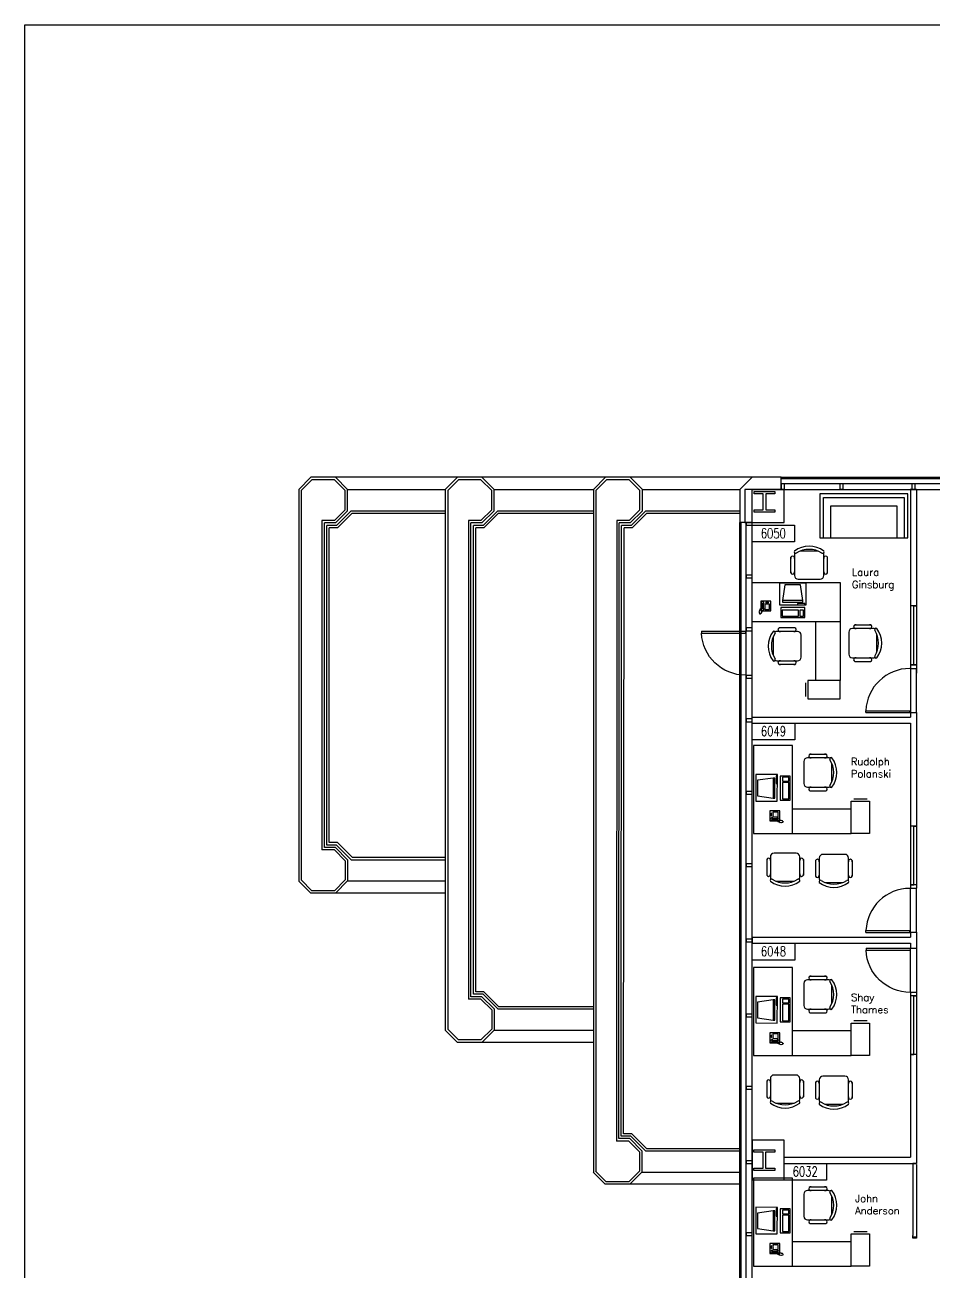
# Model space of a CAD drawing. Header units: inches. Extents: x 619 to 14864, y 611 to 3754.
# Drawn here: x 619 to 1362, y 2735 to 3754 of the extents above; entities that cross this region are included whole.
import ezdxf
from ezdxf.enums import TextEntityAlignment as Align

# ---------------------------------------------------------------- set-up
doc = ezdxf.new("R2010")
doc.units = ezdxf.units.IN
doc.header["$MEASUREMENT"] = 0
doc.layers.get('0').update_dxf_attribs({"linetype": 'CONTINUOUS'})
for name, color, linetype in [('CHAIRS', 4, 'CONTINUOUS'), ('CPU', 6, 'CONTINUOUS'), ('E-B-FURR', 6, 'CONTINUOUS'), ('E-B-GLAZ', 8, 'CONTINUOUS'), ('E-B-MULL', 8, 'CONTINUOUS'), ('E-B-SHEL', 2, 'CONTINUOUS'), ('E-C-HEAD', 5, 'CONTINUOUS'), ('E-F-DOOR', 3, 'CONTINUOUS'), ('E-F-SILL', 8, 'CONTINUOUS'), ('E-F-TERR', 4, 'CONTINUOUS'), ('E-S-COLM', 8, 'CONTINUOUS'), ('EMPLOYEE', 1, 'CONTINUOUS'), ('Frame', 10, 'CONTINUOUS'), ('FURNITURE', 3, 'CONTINUOUS'), ('PANELS_201', 6, 'CONTINUOUS'), ('PHONES', 4, 'CONTINUOUS'), ('RMNUM', 40, 'CONTINUOUS')]:
    doc.layers.add(name, color=color, linetype=linetype)
doc.styles.add('ARCHITXT', font='simplex.shx')
doc.styles.add('ROMANS', font='romans', dxfattribs={"width": 0.75, "height": 8})

# ---------------------------------------------------------------- blocks, each defined once
blk = doc.blocks.new('DR-36')
for p, q in [((0, 36), (0, 0)), ((0, 36), (1.5, 36)), ((1.5, 36), (1.5, 0)), ((0, 0), (1.5, 0))]:
    blk.add_line(p, q)
blk.add_arc((0, 0), 36, 0, 87.6141)
blk = doc.blocks.new('RMNUM')
at = {"layer": 'RMNUM'}
blk.add_lwpolyline([(-16.33354, 6.674702), (18.388073, 6.674702), (18.388073, -6.982766), (-16.33354, -6.982766), (-16.33354, 6.674702)], dxfattribs=at)
at = {"layer": 'RMNUM', "style": 'ROMANS', "width": 0.75}
blk.add_attdef('NUMBER', text='', height=8, dxfattribs=at).set_placement((1.027267, 0.114097), align=Align.MIDDLE_CENTER)
blk = doc.blocks.new('RECTANG')
for p, q in [((1, 1), (0, 1)), ((0, 1), (0, 0)), ((1, 0), (1, 1)), ((0, 0), (1, 0))]:
    blk.add_line(p, q)
blk = doc.blocks.new('FNPHONE')
for p, q in [((-9.1, 0.2), (-9.7, 0)), ((-8.9, 0.6), (-9.5, 0.4)), ((-8.7, 1), (-9.3, 0.8)), ((-8.5, 1.4), (-9.1, 1.2)), ((-8.3, 1.8), (-8.9, 1.6)), ((-7.1, 0.6), (-7.5, -0.6)), ((-7.3, 6.5), (-7.3, 1.5)), ((-6.3, 6.5), (-6.3, 1.5)), ((-3.9, 4.8), (-3.9, 4.8)), ((-3.9, 3.9), (-3.9, 3.9)), ((-3.9, 3), (-3.9, 3)), ((-3.9, 2), (-3.9, 2)), ((-2.9, 4.8), (-2.9, 4.8)), ((-2.9, 3.9), (-2.9, 3.9)), ((-2.9, 3), (-2.9, 3)), ((-2.9, 2), (-2.9, 2)), ((-2, 4.8), (-2, 4.8)), ((-2, 3.9), (-2, 3.9)), ((-2, 3), (-2, 3)), ((-2, 2), (-2, 2)), ((-9.3, -0.2), (-9.9, -0.4)), ((-9.3, -0.6), (-9.9, -0.8)), ((-9.3, -1), (-9.9, -1.2)), ((-9.3, -1.4), (-9.9, -1.6)), ((-9.1, -1.8), (-9.7, -2)), ((-8.9, -2.2), (-9.5, -2.4)), ((-8.4, -2.5), (-9, -2.7)), ((-7.9, -2), (-8.5, -2.2)), ((-7.7, -1.6), (-8.3, -1.8)), ((-7.5, -1.2), (-8.1, -1.4)), ((-7.3, -0.8), (-7.9, -1))]:
    blk.add_line(p, q)
for centre, start, end in [((-6.8, 6.5), 298.4915, 241.5085), ((-6.8, 1.5), 118.4915, 61.5085)]:
    blk.add_arc(centre, 1.05, start, end)
for p, xscale, yscale, zscale in [((-8.2, 0), 8.20528234483245, 8.104073169521023, 8.20528234483245), ((-4.8, 1.3), 3.75, 4.375, 3.75), ((-4, 6.7), 2.03125, 0.46875, 2.03125)]:
    blk.add_blockref('RECTANG', p, dxfattribs=dict(xscale=xscale, yscale=yscale, zscale=zscale))
blk = doc.blocks.new('DESK3')
for p, q in [((72, 0), (0, 0)), ((0, 0), (0, -80)), ((72, -32), (72, 0)), ((0, -32), (72, -32)), ((20, -80), (20, -32)), ((0, -80), (20, -80))]:
    blk.add_line(p, q)
blk = doc.blocks.new('FC15X27A')
for p, q in [((7.53125, 0), (-7.53125, 0)), ((-7.53125, 0), (-7.53125, -26.5)), ((7.53125, -26.5), (7.53125, 0)), ((-7.53125, -26.5), (7.53125, -26.5)), ((-5.53125, -28.5), (5.53125, -28.5))]:
    blk.add_line(p, q)
blk = doc.blocks.new('IBMAT', base_point=(61, 306))
for p, q in [((75, 307), (75, 306)), ((81, 307), (75, 307)), ((81, 306), (81, 307))]:
    blk.add_line(p, q)
at = {"xscale": 21, "yscale": 17, "zscale": 21}
blk.add_blockref('RECTANG', (61, 306), dxfattribs=at)
blk = doc.blocks.new('KEYBOARD', base_point=(60, 294))
for p, xscale, yscale, zscale in [((60, 294), 19, 8, 19), ((61, 295), 13, 5, 13), ((75, 295), 3, 5, 3)]:
    blk.add_blockref('RECTANG', p, dxfattribs=dict(xscale=xscale, yscale=yscale, zscale=zscale))
blk = doc.blocks.new('COMPUTER')
for p, q in [((-6.6, 16.2), (-8.5, 3.5)), ((6.1, 16.2), (-6.6, 16.2)), ((8, 3.5), (6.1, 16.2)), ((-8.5, 3.5), (-8.5, 2)), ((8, 3.5), (-8.5, 3.5)), ((-8.5, 2), (8, 2)), ((8, 2), (8, 3.5))]:
    blk.add_line(p, q)
at = {"xscale": 1.033846153846154, "yscale": 1.033846153846154, "zscale": 1.033846153846154}
for name, p in [('IBMAT', (-10.9, 0)), ('KEYBOARD', (-10, -10.5))]:
    blk.add_blockref(name, p, dxfattribs=at)
blk = doc.blocks.new('CHAIR7')
for p, q in [((20, 12), (3, 12)), ((5.1, 15), (17.9, 15)), ((0, 9), (0, -9)), ((23, -7.4), (23, 7.4)), ((3, -12), (20, -12)), ((5.1, -15), (17.9, -15))]:
    blk.add_line(p, q)
for centre, radius, start, end in [((3, 9), 3, 90, 180), ((5.6, 13.5), 1.56, 73.7398, 286.2602), ((17.4, 13.5), 1.56, 253.7398, 106.2602), ((20, 9), 3, 62.4156, 90), ((22.3, 11.1), 1.1, 53.3099, 212.0274), ((4.8, 0), 19.6, 327.5758, 32.4242), ((7, 0), 20, 323.1301, 36.8699), ((3, -9), 3, 180, 270), ((5.6, -13.5), 1.56, 73.7398, 286.2602), ((17.4, -13.5), 1.56, 253.7398, 106.2602), ((20, -9), 3, 270, 297.5844), ((22.3, -11.1), 1.1, 147.9726, 306.6901)]:
    blk.add_arc(centre, radius, start, end)
blk = doc.blocks.new('SOFA2')
for p, q in [((-36, 0), (-36, -36)), ((36, 0), (-36, 0)), ((36, -36), (36, 0)), ((-33, -36), (-33, -3)), ((-33, -3), (33, -3)), ((-27, -36), (-27, -10)), ((-27, -10), (27, -10)), ((27, -10), (27, -36)), ((33, -3), (33, -36)), ((-36, -36), (36, -36))]:
    blk.add_line(p, q)

msp = doc.modelspace()

# ---------------------------------------------------------------- linework, layer by layer
at = {"layer": 'E-B-FURR'}
for p, q in [((1238, 3374), (1570, 3374)), ((1348.5, 3374), (1343.4, 3374)), ((1343.5, 3374), (1343.5, 3224)), ((1348.5, 3374), (1348.5, 3224)), ((1214.1, 2716), (1214.1, 3347)), ((1343.5, 3230.8), (1348.5, 3230.8)), ((1343.5, 3227.8), (1348.5, 3227.8)), ((1343.5, 3191.8), (1343.5, 3188)), ((1343.5, 3191.8), (1348.5, 3191.8)), ((1348.5, 3191.8), (1348.5, 3048.1)), ((1214.1, 3188), (1343.5, 3188)), ((1214.1, 3182.9), (1214.1, 3187.9)), ((1214.1, 3183), (1343.5, 3183)), ((1343.5, 3183), (1343.5, 3048.1)), ((1343.5, 3048.1), (1348.5, 3048.1)), ((1214.1, 3008), (1343.5, 3008)), ((1214.1, 3007.9), (1214.1, 3002.9)), ((1343.5, 3012.1), (1348.5, 3012.1)), ((1343.5, 3012.1), (1343.5, 3008)), ((1348.5, 3012.1), (1348.5, 2999.1)), ((1214.1, 3003), (1343.5, 3003)), ((1343.5, 3003), (1343.5, 2999.1)), ((1343.5, 2999.1), (1348.5, 2999.1)), ((1343.4, 2963.1), (1348.4, 2963.1)), ((1343.5, 2963.1), (1343.5, 2828)), ((1343.5, 2963.1), (1348.5, 2963.1)), ((1348.5, 2963.1), (1348.5, 2823)), ((1240.1, 2828), (1343.5, 2828)), ((1240.1, 2823), (1348.5, 2823)), ((1214.1, 2809.7), (1240.1, 2809.7))]:
    msp.add_line(p, q, dxfattribs=at)
msp.add_lwpolyline([(1240.1, 3374), (1208.1, 3374), (1208.1, 3347), (1240.1, 3347)], close=True, dxfattribs=at)
for points in [[(1240.1, 2842), (1214.1, 2842), (1214.1, 2809.7)], [(1240.1, 2809.7), (1240.1, 2842)]]:
    msp.add_lwpolyline(points, dxfattribs=at)
at = {"layer": 'E-B-GLAZ'}
for p, q in [((1238, 3384), (1570, 3384)), ((1238, 3383), (1570, 3383)), ((1238, 3379), (1570, 3379)), ((1204, 2716), (1204, 3347.1)), ((1205, 2716), (1205, 3347.1)), ((1209, 2716), (1209, 3347)), ((1204, 2806), (1104, 2806))]:
    msp.add_line(p, q, dxfattribs=at)
for points in [[(1348.5, 3230.8), (1343.5, 3230.8), (1346.2, 3230.8), (1346.2, 3278.8), (1348.5, 3278.8), (1343.5, 3278.8)], [(1348.5, 3050.9), (1343.5, 3050.9), (1346.2, 3050.9), (1346.2, 3098.9), (1348.5, 3098.9), (1343.5, 3098.9)], [(1348.5, 2912.1), (1343.5, 2912.1), (1346.2, 2912.1), (1346.2, 2960.1), (1348.5, 2960.1), (1343.5, 2960.1)]]:
    msp.add_lwpolyline(points, dxfattribs=at)
at = {"layer": 'E-B-MULL'}
for points in [[(1240.1, 3379), (1240.1, 3374), (1237.9, 3374), (1237.9, 3379)], [(1288.2, 3379), (1288.2, 3374), (1286, 3374), (1286, 3379)], [(1347.2, 3379), (1347.2, 3374), (1345, 3374), (1345, 3379)], [(1209, 3344.8), (1214, 3344.8), (1214, 3347), (1209, 3347)], [(1209, 3301.8), (1214, 3301.8), (1214, 3304), (1209, 3304)], [(1209, 3258.5), (1214, 3258.5), (1214, 3260.8), (1209, 3260.8)], [(1209, 3219.8), (1214, 3219.8), (1214, 3222), (1209, 3222)], [(1209, 3184.2), (1214, 3184.2), (1214, 3186.4), (1209, 3186.4)], [(1209, 3124.9), (1214, 3124.9), (1214, 3127.1), (1209, 3127.1)], [(1209, 3065.7), (1214, 3065.7), (1214, 3067.9), (1209, 3067.9)], [(1209, 3004.3), (1214, 3004.3), (1214, 3006.5), (1209, 3006.5)], [(1209, 2942.8), (1214, 2942.8), (1214, 2945), (1209, 2945)], [(1209, 2883.6), (1214, 2883.6), (1214, 2885.9), (1209, 2885.9)], [(1209, 2822.9), (1214, 2822.9), (1214, 2825.2), (1209, 2825.2)], [(1209, 2764.1), (1214, 2764.1), (1214, 2766.3), (1209, 2766.3)]]:
    msp.add_lwpolyline(points, close=True, dxfattribs=at)
at = {"layer": 'E-B-SHEL'}
for p, q in [((1214, 3384), (1204, 3374)), ((1237.7, 3384), (1213.7, 3384)), ((1237.7, 3374), (1237.7, 3384)), ((1204, 3374), (1204, 3347.1)), ((1238, 3374), (1210, 3374)), ((1238, 3374), (1210.4, 3374)), ((1214, 3347.1), (1214, 3374)), ((1214, 3374), (1240.2, 3374)), ((1214, 3347.1), (1204, 3347.1))]:
    msp.add_line(p, q, dxfattribs=at)
at = {"layer": 'E-C-HEAD'}
for p, q in [((1209, 3222.4), (1209, 3258.4)), ((1343.5, 3227.4), (1343.5, 3191.4)), ((1348.5, 3191.4), (1348.5, 3227.4)), ((1343.4, 3047.8), (1343.4, 3011.8)), ((1348.4, 3011.8), (1348.4, 3047.8)), ((1343.5, 2962.9), (1343.5, 2998.9)), ((1348.5, 2998.9), (1348.5, 2962.9))]:
    msp.add_line(p, q, dxfattribs=at)
at = {"layer": 'E-F-SILL'}
msp.add_lwpolyline([(1214, 2819), (1214, 2819), (1214, 2819)], dxfattribs=at)
at = {"layer": 'E-F-TERR'}
for p, q in [((843, 3374.1), (852.9, 3384)), ((852.9, 3384), (843, 3374.1)), ((872.9, 3384), (852.9, 3384)), ((872.9, 3384), (852.9, 3384)), ((863.4, 3384), (852.9, 3384)), ((974.2, 3384), (868.6, 3384)), ((883, 3374), (873, 3384)), ((962.9, 3374.1), (972.9, 3384)), ((972.9, 3384), (962.9, 3374.1)), ((983.4, 3384), (972.9, 3384)), ((992.9, 3384), (972.9, 3384)), ((992.9, 3384), (972.9, 3384)), ((1214, 3384), (988.5, 3384)), ((1002.9, 3374), (992.9, 3384)), ((1094.1, 3384), (1084.2, 3374.1)), ((1084.2, 3374.1), (1094.1, 3384)), ((1114.1, 3384), (1094.1, 3384)), ((1114.1, 3384), (1094.1, 3384)), ((1104.6, 3384), (1094.1, 3384)), ((1124.2, 3374), (1114.2, 3384)), ((843, 3374.1), (843, 3053.9)), ((853.8, 3382), (845, 3373.2)), ((845, 3373.2), (845, 3054.8)), ((872.2, 3382), (853.8, 3382)), ((881, 3373.2), (872.2, 3382)), ((881, 3357.5), (881, 3373.2)), ((883, 3374), (962.9, 3374)), ((883, 3356.7), (883, 3374)), ((962.9, 3374.1), (962.9, 2931.9)), ((973.7, 3382), (964.9, 3373.2)), ((964.9, 3373.2), (964.9, 2932.8)), ((992.1, 3382), (973.7, 3382)), ((1000.9, 3373.2), (992.1, 3382)), ((1000.9, 3357.5), (1000.9, 3373.2)), ((1002.9, 3374), (1084.2, 3374)), ((1002.9, 3356.7), (1002.9, 3374)), ((1084.2, 3374.1), (1084.2, 2815.6)), ((1094.9, 3382), (1086.2, 3373.2)), ((1086.2, 3373.2), (1086.2, 2816.4)), ((1113.3, 3382), (1094.9, 3382)), ((1122.2, 3373.2), (1113.3, 3382)), ((1122.2, 3357.5), (1122.2, 3373.2)), ((1124.2, 3374), (1204, 3374)), ((1124.2, 3356.7), (1124.2, 3374)), ((872.2, 3348.7), (881, 3357.5)), ((873, 3346.7), (883, 3356.7)), ((873.8, 3344.7), (885.8, 3356.7)), ((874.7, 3342.7), (886.7, 3354.7)), ((885.8, 3356.7), (962.9, 3356.7)), ((886.7, 3354.7), (962.9, 3354.7)), ((992.1, 3348.7), (1000.9, 3357.5)), ((992.9, 3346.7), (1002.9, 3356.7)), ((993.8, 3344.7), (1005.8, 3356.7)), ((994.6, 3342.7), (1006.6, 3354.7)), ((1005.8, 3356.7), (1084.2, 3356.7)), ((1006.6, 3354.7), (1084.2, 3354.7)), ((1113.3, 3348.7), (1122.2, 3357.5)), ((1114.2, 3346.7), (1124.2, 3356.7)), ((1115, 3344.7), (1127, 3356.7)), ((1115.8, 3342.7), (1127.8, 3354.7)), ((1127, 3356.7), (1204, 3356.7)), ((1127.8, 3354.7), (1204, 3354.7)), ((862, 3348.7), (862, 3079.3)), ((872.2, 3348.7), (862, 3348.7)), ((864, 3081.3), (864, 3346.7)), ((873, 3346.7), (864, 3346.7)), ((866, 3083.3), (866, 3344.7)), ((873.8, 3344.7), (866, 3344.7)), ((868, 3085.3), (868, 3342.7)), ((874.7, 3342.7), (868, 3342.7)), ((982, 3348.7), (982, 2957.3)), ((992.1, 3348.7), (982, 3348.7)), ((983.9, 2959.3), (983.9, 3346.7)), ((992.9, 3346.7), (983.9, 3346.7)), ((985.9, 2961.3), (985.9, 3344.7)), ((993.8, 3344.7), (985.9, 3344.7)), ((987.9, 2963.3), (987.9, 3342.7)), ((994.6, 3342.7), (987.9, 3342.7)), ((1103.2, 3348.7), (1102.9, 2841.3)), ((1113.3, 3348.7), (1103.2, 3348.7)), ((1104.8, 2843.3), (1105.2, 3346.7)), ((1114.2, 3346.7), (1105.2, 3346.7)), ((1106.8, 2845.3), (1107.2, 3344.7)), ((1115, 3344.7), (1107.2, 3344.7)), ((1108.8, 2847.3), (1109.2, 3342.7)), ((1115.8, 3342.7), (1109.2, 3342.7)), ((872.2, 3079.3), (862, 3079.3)), ((873, 3081.3), (864, 3081.3)), ((873.8, 3083.3), (866, 3083.3)), ((874.7, 3085.3), (868, 3085.3)), ((872.2, 3079.3), (881, 3070.5)), ((873, 3081.3), (883, 3071.3)), ((873.8, 3083.3), (885.8, 3071.3)), ((874.7, 3085.3), (886.7, 3073.3)), ((881, 3070.5), (881, 3054.8)), ((883, 3071.3), (883, 3054)), ((885.8, 3071.3), (962.9, 3071.3)), ((886.7, 3073.3), (962.9, 3073.3)), ((843, 3053.9), (852.9, 3044)), ((852.9, 3044), (843, 3053.9)), ((853.8, 3046), (845, 3054.8)), ((881, 3054.8), (872.2, 3046)), ((883, 3054), (873, 3044)), ((883, 3054), (962.9, 3054)), ((872.9, 3044), (852.9, 3044)), ((872.9, 3044), (852.9, 3044)), ((863.4, 3044), (852.9, 3044)), ((872.2, 3046), (853.8, 3046)), ((962.9, 3044), (868.6, 3044)), ((992.1, 2957.3), (982, 2957.3)), ((992.9, 2959.3), (983.9, 2959.3)), ((993.8, 2961.3), (985.9, 2961.3)), ((994.6, 2963.3), (987.9, 2963.3)), ((992.1, 2957.3), (1000.9, 2948.5)), ((992.9, 2959.3), (1002.9, 2949.3)), ((993.8, 2961.3), (1005.8, 2949.3)), ((994.6, 2963.3), (1006.6, 2951.3)), ((1000.9, 2948.5), (1000.9, 2932.8)), ((1002.9, 2949.3), (1002.9, 2932)), ((1005.8, 2949.3), (1084.1, 2949.3)), ((1006.6, 2951.3), (1084.1, 2951.3)), ((972.9, 2922), (962.9, 2931.9)), ((973.7, 2924), (964.9, 2932.8)), ((1000.9, 2932.8), (992.1, 2924)), ((1002.9, 2932), (992.9, 2922)), ((1002.9, 2932), (1084.2, 2932)), ((992.9, 2922), (972.9, 2922)), ((992.9, 2922), (972.9, 2922)), ((992.1, 2924), (973.7, 2924)), ((1084.2, 2922), (988.5, 2922)), ((1113.8, 2843.3), (1104.8, 2843.3)), ((1114.7, 2845.3), (1106.8, 2845.3)), ((1115.5, 2847.3), (1108.8, 2847.3)), ((1113.8, 2843.3), (1123.8, 2833.3)), ((1114.7, 2845.3), (1126.7, 2833.3)), ((1115.5, 2847.3), (1127.5, 2835.3)), ((1113, 2841.3), (1102.9, 2841.3)), ((1113, 2841.3), (1121.8, 2832.5)), ((1123.8, 2833.3), (1123.8, 2816)), ((1126.7, 2833.3), (1205, 2833.3)), ((1127.5, 2835.3), (1205, 2835.3)), ((1121.8, 2832.5), (1121.8, 2816.8)), ((1093.7, 2806), (1083.8, 2815.9)), ((1094.6, 2808), (1085.8, 2816.7)), ((1121.8, 2816.8), (1113, 2808)), ((1123.8, 2816), (1113.8, 2806)), ((1123.8, 2816), (1205, 2816)), ((1113.7, 2806), (1093.7, 2806)), ((1113.7, 2806), (1093.7, 2806)), ((1113, 2808), (1094.6, 2808)), ((1205, 2806), (1109.4, 2806))]:
    msp.add_line(p, q, dxfattribs=at)
at = {"layer": 'E-S-COLM'}
for points in [[(1215.6, 3370.5), (1215.6, 3372.5), (1232.6, 3372.5), (1232.6, 3370.5), (1225.1, 3370.5), (1225.1, 3357.5), (1232.6, 3357.5), (1232.6, 3355.5), (1215.6, 3355.5), (1215.6, 3357.5), (1223.1, 3357.5), (1223.1, 3370.5)], [(1215.5, 2832.2), (1215.5, 2834.2), (1232.5, 2834.2), (1232.5, 2832.2), (1225, 2832.2), (1225, 2819.2), (1232.5, 2819.2), (1232.5, 2817.2), (1215.5, 2817.2), (1215.5, 2819.2), (1223, 2819.2), (1223, 2832.2)]]:
    msp.add_lwpolyline(points, close=True, dxfattribs=at)
at = {"layer": 'Frame', "lineweight": -3}
msp.add_lwpolyline([(619, 3753.9), (3563.1, 3753.9), (3563.1, 610.7), (619, 610.7)], close=True, dxfattribs=at)
at = {"layer": 'PANELS_201', "linetype": 'Continuous'}
for points in [[(1348.5, 2823), (1345.5, 2823), (1345.5, 2823.2), (1348.5, 2823.2), (1348.5, 2823)], [(1345.5, 2822), (1345.5, 2764)], [(1348.5, 2822), (1348.5, 2764)], [(1348.5, 2764), (1348.5, 2763), (1348.5, 2762), (1345.5, 2762), (1345.5, 2764)], [(1345.5, 2763), (1348.5, 2763)]]:
    msp.add_lwpolyline(points, dxfattribs=at)

# ---------------------------------------------------------------- block references
for p, values in [((1230.3, 3338.1), {'NUMBER': '6050'}), ((1230.4, 3176.3), {'NUMBER': '6049'}), ((1230.4, 2996.3), {'NUMBER': '6048'}), ((1256.4, 2816.3), {'NUMBER': '6032'})]:
    msp.add_blockref('RMNUM', p).add_auto_attribs(values)
at = {"layer": 'CHAIRS', "lineweight": -3}
for p, rotation in [((1260.6, 3300.7), 90), ((1254.1, 3246), 180), ((1240.9, 3076.7), 270), ((1280.9, 3075.7), 270), ((1240.9, 2895.3), 270), ((1280.9, 2894.4), 270)]:
    msp.add_blockref('CHAIR7', p, dxfattribs=dict(at, rotation=rotation))
for p in [(1293, 3248.4), (1256.3, 3142.6), (1256.3, 2961.2), (1256.3, 2788.8)]:
    msp.add_blockref('CHAIR7', p, dxfattribs=at)
at = {"layer": 'CPU', "lineweight": -3}
msp.add_blockref('COMPUTER', (1247.4, 3279.8), dxfattribs=at)
at = {"layer": 'CPU', "lineweight": -3, "rotation": 89.84054487573727}
for p in [(1234.6, 3130.1), (1234.6, 2948.7), (1234.6, 2776.3)]:
    msp.add_blockref('COMPUTER', p, dxfattribs=at)
at = {"layer": 'E-F-DOOR', "xscale": -1, "rotation": 90}
for p in [(1208.5, 3258.2), (1343.2, 2998.9)]:
    msp.add_blockref('DR-36', p, dxfattribs=at)
at = {"layer": 'E-F-DOOR', "rotation": 90}
for p in [(1343, 3191.7), (1343.1, 3011.9)]:
    msp.add_blockref('DR-36', p, dxfattribs=at)
at = {"layer": 'FURNITURE', "lineweight": -3}
msp.add_blockref('SOFA2', (1305.4, 3370.6), dxfattribs=at)
at = {"layer": 'FURNITURE', "lineweight": -3, "xscale": -1}
for name, p, rotation in [('DESK3', (1286.1, 3297.9), 359.9950299738794), ('FC15X27A', (1302.6, 3092.7), 180), ('FC15X27A', (1302.6, 2911.3), 180), ('FC15X27A', (1302.6, 2738.9), 180)]:
    msp.add_blockref(name, p, dxfattribs=dict(at, rotation=rotation))
at = {"layer": 'FURNITURE', "lineweight": -3}
for name, p, rotation in [('FC15X27A', (1286.1, 3210.4), 270), ('DESK3', (1215.1, 3092.7), 89.99502997387958), ('DESK3', (1215.1, 2911.3), 89.99502997387958), ('DESK3', (1215.1, 2738.9), 89.99502997387958)]:
    msp.add_blockref(name, p, dxfattribs=dict(at, rotation=rotation))
at = {"layer": 'PHONES', "lineweight": -3}
msp.add_blockref('FNPHONE', (1229.3, 3274.7), dxfattribs=at)
at = {"layer": 'PHONES', "lineweight": -3, "rotation": 90}
for p in [(1236.6, 3111.3), (1236.6, 2929.9), (1236.6, 2757.5)]:
    msp.add_blockref('FNPHONE', p, dxfattribs=at)

# ---------------------------------------------------------------- texts
at = {"layer": 'EMPLOYEE', "lineweight": -3, "char_height": 6, "attachment_point": 1, "style": 'ARCHITXT'}
for s, insert, width in [('\\A1;Laura\\PGinsburg', (1295.6, 3309.4), 33.004), ('\\A1;Rudolph\\PPolanski', (1294.7, 3154.6), 30.467), ('\\A1;Shay\\PThames', (1294.9, 2961.8), 29.759), ('\\A1;John\\PAnderson', (1298.2, 2797.4), 35.329)]:
    msp.add_mtext(s, dxfattribs=dict(at, insert=insert, width=width))

doc.saveas('drawing.dxf')
